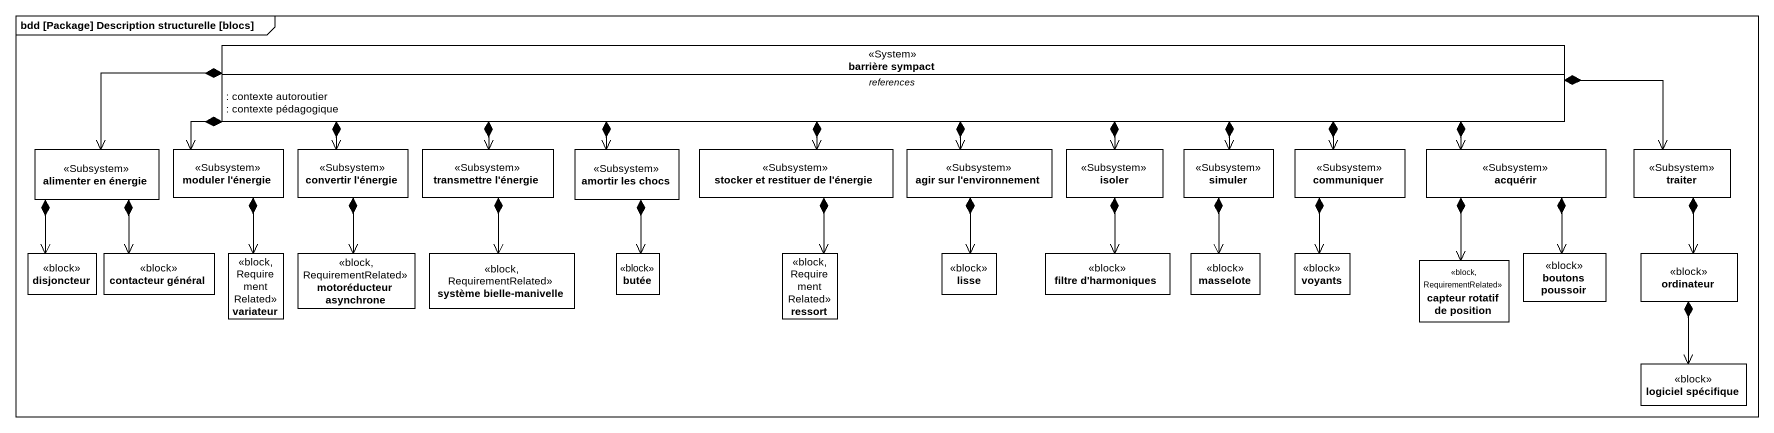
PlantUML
@startuml
mainframe bdd [Package] Description structurelle [blocs]
hide circle
hide empty members
class "barrière sympact" as barrière_sympact <<System>> {
  -- references --
  : contexte autoroutier
  : contexte pédagogique
}
class "alimenter en énergie" as alimenter_en_énergie <<Subsystem>>
class "moduler l'énergie" as moduler_l_énergie <<Subsystem>>
class "convertir l'énergie" as convertir_l_énergie <<Subsystem>>
class "transmettre l'énergie" as transmettre_l_énergie <<Subsystem>>
class "amortir les chocs" as amortir_les_chocs <<Subsystem>>
class "stocker et restituer de l'énergie" as stocker_et_restituer_de_l <<Subsystem>>
class "agir sur l'environnement" as agir_sur_l_environnement <<Subsystem>>
class isoler <<Subsystem>>
class simuler <<Subsystem>>
class communiquer <<Subsystem>>
class acquérir <<Subsystem>>
class traiter <<Subsystem>>
class disjoncteur <<block>>
class "contacteur général" as contacteur_général <<block>>
class variateur <<block, RequirementRelated>>
class "motoréducteur asynchrone" as motoréducteur_asynchrone <<block, RequirementRelated>>
class "système bielle-manivelle" as système_bielle_manivelle <<block, RequirementRelated>>
class butée <<block>>
class ressort <<block, RequirementRelated>>
class lisse <<block>>
class "filtre d'harmoniques" as filtre_d_harmoniques <<block>>
class masselote <<block>>
class voyants <<block>>
class "capteur rotatif de position" as capteur_rotatif_de_position <<block, RequirementRelated>>
class "boutons poussoir" as boutons_poussoir <<block>>
class ordinateur <<block>>
class "logiciel spécifique" as logiciel_spécifique <<block>>
barrière_sympact *-left-> alimenter_en_énergie
barrière_sympact *-left-> moduler_l_énergie
barrière_sympact *-left-> convertir_l_énergie
barrière_sympact *-left-> transmettre_l_énergie
barrière_sympact *-left-> amortir_les_chocs
barrière_sympact *--> stocker_et_restituer_de_l
barrière_sympact *--> agir_sur_l_environnement
barrière_sympact *-right-> isoler
barrière_sympact *-right-> simuler
barrière_sympact *-right-> communiquer
barrière_sympact *-right-> acquérir
barrière_sympact *-right-> traiter
alimenter_en_énergie *--> disjoncteur
alimenter_en_énergie *--> contacteur_général
moduler_l_énergie *--> variateur
convertir_l_énergie *--> motoréducteur_asynchrone
transmettre_l_énergie *--> système_bielle_manivelle
amortir_les_chocs *--> butée
stocker_et_restituer_de_l *--> ressort
agir_sur_l_environnement *--> lisse
isoler *--> filtre_d_harmoniques
simuler *--> masselote
communiquer *--> voyants
acquérir *--> capteur_rotatif_de_position
acquérir *--> boutons_poussoir
traiter *--> ordinateur
ordinateur *--> logiciel_spécifique
@enduml
